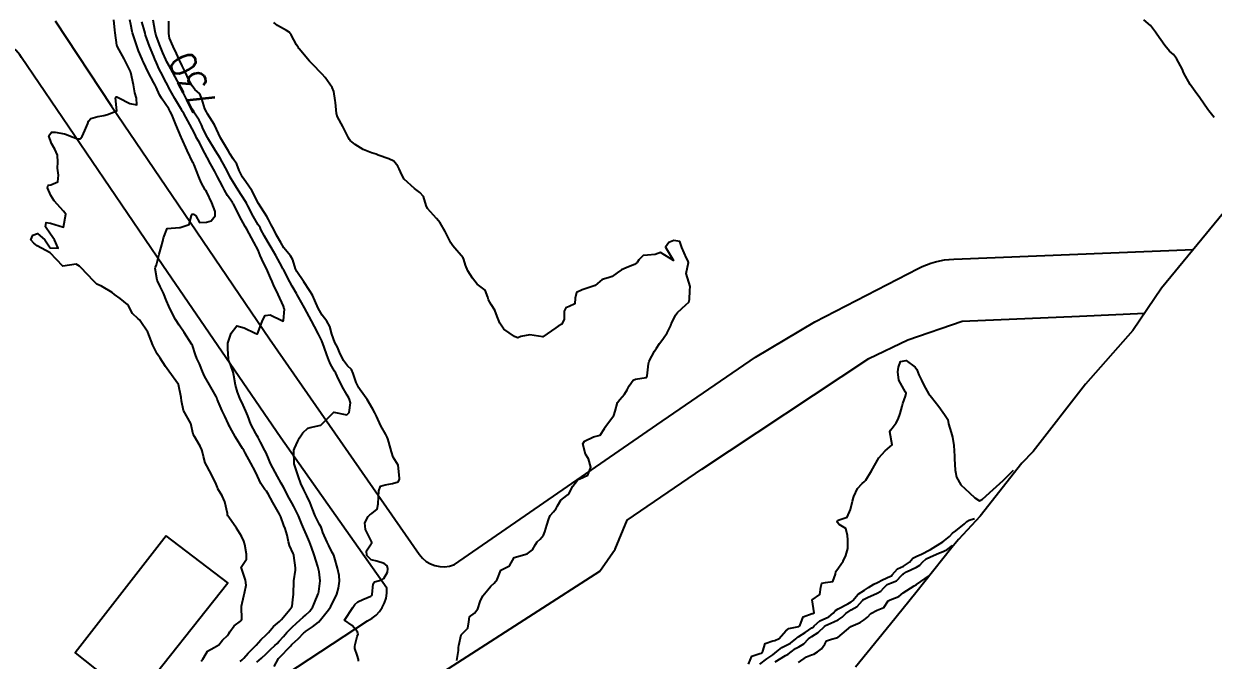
# Model space of a CAD drawing. Header units: metres. Extents: x 307586 to 320046, y 7427249 to 7434250.
# Drawn here: x 313566.3 to 313749.5, y 7432502.9 to 7432600.8 of the extents above; entities that cross this region are included whole.
import ezdxf
from ezdxf.enums import TextEntityAlignment as Align

# ---------------------------------------------------------------- set-up
doc = ezdxf.new("R2010")
doc.units = ezdxf.units.M
doc.header["$MEASUREMENT"] = 0
for name, color, linetype in [('Area', 45, 'Continuous'), ('Cotas', 45, 'Continuous'), ('Curvas de Nivel 1m', 11, 'Continuous'), ('Curvas de Nivel 5m', 15, 'Continuous'), ('Edificações', 30, 'Continuous'), ('Vias Primárias', 230, 'Continuous')]:
    doc.layers.add(name, color=color, linetype=linetype)
doc.styles.add('Style-STANDARD', font='STANDARD.shx')

msp = doc.modelspace()

# ---------------------------------------------------------------- linework, layer by layer
at = {"layer": 'Area'}
msp.add_polyline3d([(313751.08, 7432571.72, 731.84), (313741.54, 7432560.13, 731.92), (313737.13, 7432553.64, 731.78), (313729.81, 7432545.38, 731.96), (313721.76, 7432534.97, 731.87), (313720.03, 7432533.19, 731.88), (313713.59, 7432525.02, 732.41), (313710.26, 7432521.43, 732.42), (313709.24, 7432520.2, 732.47), (313703.69, 7432513.22, 733.92), (313699.76, 7432508.42, 734.98), (313694.4, 7432501.81, 735.15)], dxfattribs=at)
at = {"layer": 'Curvas de Nivel 1m', "flags": 128}
for points, elevation in [([(313593.61, 7432502.7), (313593.87, 7432503.01), (313594.01, 7432503.27), (313594.61, 7432504.28), (313595.64, 7432504.82), (313596.35, 7432505.24), (313596.92, 7432505.96), (313597.66, 7432506.66), (313597.91, 7432506.97), (313598.05, 7432507.22), (313598.71, 7432508.18), (313599.69, 7432508.86), (313599.85, 7432509.04), (313599.91, 7432509.2), (313599.84, 7432511.08), (313599.84, 7432511.2), (313600.18, 7432512.75), (313600.29, 7432513.19), (313600.53, 7432514.42), (313600.47, 7432515.19), (313599.79, 7432517.2), (313600.59, 7432518.41), (313600.63, 7432519.19), (313600.36, 7432520.66), (313600.2, 7432521.2), (313599.84, 7432521.98), (313599.04, 7432523.21), (313597.88, 7432524.88), (313597.74, 7432525.08), (313597.68, 7432525.22), (313597.66, 7432525.45), (313597.26, 7432527.23), (313596.84, 7432528.15), (313596.21, 7432529.25), (313596.13, 7432529.44), (313595.94, 7432529.95), (313595.32, 7432531.26), (313594.48, 7432532.76), (313594.25, 7432533.27), (313593.99, 7432534.22), (313593.8, 7432535.07), (313593.74, 7432535.27), (313593.49, 7432535.8), (313592.58, 7432537.29), (313592.41, 7432537.67), (313592.05, 7432539.3), (313590.89, 7432541.31), (313590.6, 7432542.81), (313590.53, 7432543.32), (313590.12, 7432545.32), (313588.63, 7432547.34), (313588.15, 7432548.1), (313587.32, 7432549.35), (313586.85, 7432550.03), (313586.19, 7432551.37), (313585.39, 7432553.38), (313584.24, 7432555.12), (313584.11, 7432555.26), (313583.93, 7432555.39), (313583.06, 7432556.21), (313582.41, 7432557.42), (313582.27, 7432557.63), (313581.15, 7432558.56), (313580.29, 7432559.17), (313579.91, 7432559.44), (313578.3, 7432560.44), (313577.58, 7432560.75), (313576.82, 7432561.48), (313576.32, 7432562.05), (313574.9, 7432563.5), (313574.35, 7432563.85), (313572.34, 7432563.54), (313570.36, 7432565.56), (313568.37, 7432566.65), (313567.84, 7432567.05), (313567.38, 7432567.59), (313567.69, 7432568.3), (313568.4, 7432568.56), (313569.56, 7432567.57), (313570.37, 7432566.36), (313571.62, 7432566.3), (313571.05, 7432567.55), (313570.4, 7432568.46), (313569.66, 7432569.57), (313569.75, 7432570.23), (313570.42, 7432570.14), (313572.41, 7432569.54), (313572.77, 7432571.53), (313572.44, 7432571.99), (313571, 7432573.55), (313570.47, 7432574.39), (313569.95, 7432575.57), (313570.04, 7432576.01), (313570.49, 7432576.04), (313571.56, 7432576.48), (313571.67, 7432577.55), (313571.49, 7432578.58), (313571.53, 7432579.55), (313571.52, 7432580.58), (313571.1, 7432581.55), (313570.57, 7432582.39), (313570.14, 7432583.56), (313570.59, 7432584.12), (313571.16, 7432584.12), (313572.59, 7432583.87), (313572.86, 7432583.81), (313573.51, 7432583.53), (313574.58, 7432583.11), (313574.97, 7432583.11), (313575.28, 7432583.5), (313575.7, 7432584.39), (313576.15, 7432585.49), (313576.28, 7432585.82), (313576.61, 7432586.24), (313577.69, 7432586.55), (313578.62, 7432586.69), (313579.22, 7432586.85), (313580.62, 7432587.44), (313580.45, 7432589.44), (313580.53, 7432589.57), (313580.65, 7432589.57), (313580.95, 7432589.44), (313582.64, 7432588.55), (313583.7, 7432588.34), (313583.68, 7432589.4), (313583.43, 7432590.18), (313583.21, 7432591.41), (313582.81, 7432593.31), (313582.76, 7432593.42), (313582.74, 7432593.46), (313582.7, 7432593.56), (313581.77, 7432595.43), (313580.74, 7432597.3), (313580.67, 7432597.44), (313580.65, 7432597.54), (313580.4, 7432599.44), (313580.35, 7432599.87), (313580.19, 7432601.45)], 726), ([(313599.61, 7432502.66), (313599.92, 7432502.9), (313600.2, 7432503.19), (313600.85, 7432503.96), (313601.64, 7432504.72), (313602.07, 7432505.17), (313602.8, 7432506.02), (313603.67, 7432506.8), (313603.85, 7432506.97), (313604.01, 7432507.15), (313604.78, 7432508.04), (313605.69, 7432508.84), (313606, 7432509.13), (313607.29, 7432510.69), (313607.59, 7432511.1), (313607.62, 7432511.2), (313607.73, 7432512.17), (313607.83, 7432513.01), (313607.84, 7432513.1), (313607.89, 7432514.97), (313607.9, 7432515.1), (313608.15, 7432516.74), (313608.15, 7432517.1), (313607.92, 7432518.99), (313607.89, 7432519.1), (313607.81, 7432519.27), (313607.22, 7432520.5), (313607.06, 7432521.11), (313606.86, 7432522.11), (313606.54, 7432523.12), (313606.36, 7432523.61), (313605.88, 7432524.91), (313605.79, 7432525.13), (313605.67, 7432525.35), (313604.64, 7432527.14), (313603.93, 7432528.46), (313603.66, 7432528.88), (313603.44, 7432529.16), (313602.82, 7432530.04), (313602.32, 7432531.17), (313601.96, 7432531.97), (313601.28, 7432533.19), (313600.4, 7432534.79), (313600.17, 7432535.2), (313600.01, 7432535.46), (313598.92, 7432537.21), (313598.05, 7432538.77), (313597.9, 7432539.07), (313597.82, 7432539.22), (313597.25, 7432540.42), (313596.88, 7432541.24), (313596.1, 7432543.07), (313596.02, 7432543.25), (313595.91, 7432543.45), (313594.89, 7432545.26), (313594.14, 7432546.6), (313593.82, 7432547.28), (313593.35, 7432548.46), (313592.98, 7432549.29), (313592.74, 7432549.86), (313592.27, 7432551.3), (313592.2, 7432551.47), (313591, 7432553.31), (313590.23, 7432554.45), (313589.67, 7432555.33), (313589.01, 7432556.58), (313588.65, 7432557.34), (313588.28, 7432558.2), (313587.81, 7432559.35), (313587.32, 7432560.37), (313586.87, 7432561.36), (313586.55, 7432563.16), (313586.58, 7432563.37), (313586.72, 7432563.74), (313587.16, 7432565.36), (313587.48, 7432566.46), (313587.7, 7432567.35), (313587.84, 7432567.9), (313588.41, 7432569.34), (313590.27, 7432569.47), (313590.41, 7432569.47), (313591.8, 7432569.93), (313592.15, 7432571.3), (313592.24, 7432571.5), (313592.44, 7432571.52), (313592.78, 7432571.29), (313593.36, 7432570.22), (313594.42, 7432570.31), (313595.17, 7432570.52), (313595.78, 7432571.26), (313595.76, 7432571.95), (313595.28, 7432573.26), (313594.48, 7432574.9), (313594.35, 7432575.14), (313594.25, 7432575.27), (313593.6, 7432576.39), (313593.28, 7432577.29), (313592.53, 7432579.13), (313592.44, 7432579.3), (313592.34, 7432579.5), (313591.48, 7432581.31), (313590.58, 7432583.25), (313590.55, 7432583.32), (313590.53, 7432583.37), (313589.74, 7432585.33), (313589.1, 7432586.85), (313588.86, 7432587.34), (313588.63, 7432587.72), (313587.53, 7432589.36), (313587.2, 7432589.91), (313586.67, 7432591.05), (313586.52, 7432591.37), (313586.32, 7432591.73), (313585.44, 7432593.38), (313584.72, 7432594.94), (313584.58, 7432595.25), (313584.52, 7432595.39), (313583.98, 7432596.65), (313583.71, 7432597.41), (313583.22, 7432598.96), (313583.07, 7432599.42), (313583.01, 7432599.65), (313582.79, 7432600.74), (313582.65, 7432601.42)], 727), ([(313602.22, 7432502.57), (313602.91, 7432503.16), (313603.63, 7432503.86), (313604.28, 7432504.5), (313604.98, 7432505.14), (313605.32, 7432505.46), (313605.65, 7432505.79), (313606.28, 7432506.5), (313606.84, 7432507.11), (313607.68, 7432507.99), (313608.25, 7432508.53), (313608.89, 7432509.09), (313609.31, 7432509.47), (313609.7, 7432509.81), (313610.35, 7432510.43), (313610.8, 7432511.07), (313611.09, 7432511.7), (313611.64, 7432513.06), (313611.67, 7432513.13), (313611.75, 7432513.43), (313611.96, 7432515.06), (313611.78, 7432516.48), (313611.63, 7432517.06), (313611.57, 7432517.28), (313611.04, 7432519.07), (313610.62, 7432520.28), (313610.31, 7432521.08), (313609.85, 7432522.16), (313609.45, 7432523.08), (313609.13, 7432523.82), (313608.59, 7432525.09), (313607.9, 7432526.51), (313607.59, 7432527.1), (313606.99, 7432528.18), (313606.49, 7432529.12), (313606.3, 7432529.48), (313605.94, 7432530.1), (313605.36, 7432531.14), (313604.65, 7432532.47), (313604.31, 7432533.15), (313603.99, 7432533.91), (313603.62, 7432534.78), (313603.43, 7432535.16), (313602.74, 7432536.45), (313602.4, 7432537.17), (313602.27, 7432537.41), (313602.04, 7432537.77), (313601.29, 7432539.19), (313600.79, 7432540.47), (313600.51, 7432541.2), (313600.09, 7432542.13), (313599.58, 7432543.21), (313599.22, 7432544.1), (313598.93, 7432545.21), (313598.65, 7432546.71), (313598.54, 7432547.22), (313598.16, 7432548.37), (313597.9, 7432548.95), (313597.81, 7432549.23), (313597.74, 7432550.78), (313597.74, 7432551.23), (313597.75, 7432551.67), (313598.22, 7432553.22), (313599.11, 7432554.34), (313600.23, 7432554.03), (313601.93, 7432553.18), (313602.22, 7432553.08), (313602.31, 7432553.09), (313602.35, 7432553.18), (313602.41, 7432553.36), (313603.06, 7432555.17), (313603.47, 7432555.94), (313604.26, 7432556.01), (313606.07, 7432555.13), (313606.24, 7432555.07), (313606.31, 7432555.13), (313606.48, 7432556.92), (313606.38, 7432557.13), (313606.35, 7432557.2), (313606.28, 7432557.38), (313605.48, 7432559.14), (313604.78, 7432560.67), (313604.56, 7432561.15), (313604.32, 7432561.72), (313603.66, 7432563.16), (313603.21, 7432564.02), (313602.72, 7432565.17), (313602.38, 7432565.99), (313601.75, 7432567.19), (313601.03, 7432568.57), (313600.67, 7432569.2), (313600.42, 7432569.63), (313599.55, 7432571.21), (313598.59, 7432573.09), (313598.52, 7432573.22), (313598.46, 7432573.3), (313597.66, 7432574.41), (313597.22, 7432575.24), (313596.97, 7432575.73), (313596.5, 7432576.62), (313596.15, 7432577.25), (313595.71, 7432578.07), (313595.06, 7432579.26), (313594.54, 7432580.22), (313594.18, 7432580.9), (313594, 7432581.28), (313593.41, 7432582.44), (313592.93, 7432583.29), (313592.81, 7432583.52), (313592.59, 7432583.98), (313591.89, 7432585.31), (313590.93, 7432587.01), (313590.74, 7432587.32), (313590.63, 7432587.51), (313589.58, 7432589.33), (313588.67, 7432590.99), (313588.54, 7432591.22), (313588.47, 7432591.34), (313588.25, 7432591.78), (313587.39, 7432593.36), (313587.16, 7432593.82), (313586.72, 7432594.81), (313586.49, 7432595.37), (313586.31, 7432595.79), (313585.68, 7432597.38), (313585.07, 7432599.08), (313584.98, 7432599.39), (313584.78, 7432600.1), (313584.51, 7432601.11)], 728), ([(313604.85, 7432501.89), (313605.54, 7432503.13), (313605.57, 7432503.18), (313605.62, 7432503.23), (313607.41, 7432505.1), (313607.52, 7432505.23), (313607.65, 7432505.35), (313608.58, 7432506.17), (313609.46, 7432507.08), (313609.57, 7432507.19), (313609.67, 7432507.27), (313610.76, 7432508), (313611.69, 7432508.74), (313612, 7432509.06), (313613.05, 7432510.38), (313613.53, 7432511.03), (313613.6, 7432511.15), (313613.72, 7432511.39), (313614.28, 7432512.48), (313614.51, 7432513.02), (313614.79, 7432513.98), (313614.94, 7432515.02), (313614.88, 7432515.92), (313614.61, 7432517.02), (313614.15, 7432518.69), (313614.03, 7432519.03), (313613.82, 7432519.47), (313613.29, 7432520.5), (313613.03, 7432521.04), (313612.38, 7432522.53), (313612.21, 7432523.05), (313612.13, 7432523.32), (313611.87, 7432523.75), (313611.19, 7432525.07), (313610.71, 7432526.26), (313610.42, 7432527.07), (313609.92, 7432528.15), (313609.44, 7432529.08), (313608.99, 7432530.04), (313608.61, 7432531.09), (313607.98, 7432532.95), (313607.96, 7432533.1), (313607.92, 7432535.02), (313607.91, 7432535.1), (313607.91, 7432535.2), (313608.01, 7432535.43), (313608.52, 7432536.6), (313608.76, 7432537.09), (313609.26, 7432537.87), (313610.05, 7432538.56), (313610.42, 7432538.71), (313612.05, 7432539.06), (313614.07, 7432541.03), (313616.07, 7432540.63), (313616.4, 7432541.01), (313616.64, 7432542.46), (313616.46, 7432543), (313616.34, 7432543.24), (313616.11, 7432543.67), (313615.34, 7432545.02), (313614.58, 7432546.59), (313614.37, 7432547.03), (313614.16, 7432547.38), (313613.54, 7432548.41), (313613.3, 7432549.04), (313612.99, 7432549.86), (313612.57, 7432551.05), (313612.21, 7432552.01), (313611.69, 7432553.07), (313611.07, 7432554.24), (313610.62, 7432555.08), (313610.25, 7432555.79), (313609.56, 7432557.09), (313608.62, 7432558.76), (313608.43, 7432559.1), (313608.3, 7432559.32), (313607.65, 7432560.45), (313607.3, 7432561.12), (313606.34, 7432562.88), (313606.2, 7432563.13), (313606.03, 7432563.45), (313605.1, 7432565.14), (313604.38, 7432566.4), (313603.93, 7432567.16), (313603.37, 7432568.13), (313602.83, 7432569.17), (313602.69, 7432569.45), (313602.42, 7432569.88), (313601.65, 7432571.19), (313600.82, 7432572.83), (313600.63, 7432573.2), (313600.47, 7432573.47), (313599.32, 7432575.21), (313598.5, 7432576.54), (313598.24, 7432576.97), (313598.1, 7432577.23), (313597.67, 7432578.08), (313597.07, 7432579.24), (313596.88, 7432579.59), (313596.54, 7432580.14), (313595.84, 7432581.26), (313594.63, 7432583.22), (313594.6, 7432583.27), (313594.58, 7432583.31), (313593.95, 7432584.63), (313593.65, 7432585.28), (313593.3, 7432585.98), (313592.62, 7432587.08), (313592.48, 7432587.3), (313592.25, 7432587.69), (313591.31, 7432589.31), (313590.67, 7432590.64), (313590.35, 7432591.32), (313589.99, 7432592.02), (313589.28, 7432593.33), (313588.71, 7432594.34), (313588.36, 7432594.98), (313588.18, 7432595.35), (313587.74, 7432596.36), (313587.32, 7432597.36), (313586.77, 7432598.86), (313586.59, 7432599.37), (313586.52, 7432599.62), (313586.21, 7432601.38)], 729), ([(313633.01, 7432502.8), (313633.23, 7432504.38), (313633.28, 7432504.8), (313633.33, 7432505.11), (313633.67, 7432506.79), (313634.67, 7432507.79), (313634.86, 7432508.78), (313634.94, 7432509.54), (313635.71, 7432510.1), (313636.23, 7432510.76), (313636.58, 7432511.91), (313636.99, 7432512.75), (313637.75, 7432513.69), (313638.26, 7432514.24), (313638.76, 7432514.73), (313639.19, 7432515.31), (313639.79, 7432516.72), (313641.1, 7432517.41), (313641.81, 7432518.7), (313643.82, 7432519.26), (313644.66, 7432519.83), (313645.1, 7432520.66), (313645.39, 7432521.11), (313645.85, 7432521.5), (313646.37, 7432522.13), (313646.57, 7432522.64), (313646.87, 7432523.64), (313647.15, 7432524.63), (313647.36, 7432525.16), (313647.9, 7432525.71), (313648.32, 7432526.21), (313648.5, 7432526.61), (313649.04, 7432527.49), (313649.93, 7432528.21), (313650.15, 7432528.38), (313650.32, 7432528.6), (313650.88, 7432529.66), (313651.56, 7432530.58), (313651.8, 7432530.74), (313651.96, 7432530.76), (313653.18, 7432531.34), (313653.63, 7432532.56), (313653.29, 7432533.85), (313652.81, 7432534.57), (313652.42, 7432536.18), (313652.65, 7432536.57), (313654.04, 7432537.26), (313655.07, 7432537.51), (313655.73, 7432538.53), (313655.83, 7432538.76), (313656.06, 7432539.04), (313657.16, 7432540.51), (313657.39, 7432541.2), (313657.72, 7432542.51), (313658.11, 7432543.01), (313658.8, 7432543.81), (313659.22, 7432544.49), (313659.52, 7432545.09), (313660.15, 7432545.96), (313660.49, 7432546.13), (313662.15, 7432546.36), (313662.22, 7432546.39), (313662.26, 7432546.46), (313662.32, 7432546.62), (313662.51, 7432548.46), (313662.63, 7432548.91), (313663.45, 7432550.44), (313663.75, 7432550.89), (313664.21, 7432551.6), (313664.55, 7432552.09), (313664.83, 7432552.42), (313665.39, 7432553.26), (313665.93, 7432554.41), (313666.02, 7432554.64), (313666.25, 7432555.08), (313666.68, 7432555.99), (313666.96, 7432556.4), (313668.28, 7432557.56), (313668.71, 7432557.96), (313668.81, 7432558.37), (313668.89, 7432559.79), (313668.92, 7432560.37), (313668.34, 7432562.38), (313668.67, 7432564.07), (313668.58, 7432564.38), (313668.37, 7432564.73), (313667.65, 7432566.39), (313667.32, 7432567.32), (313666.4, 7432567.48), (313665.64, 7432567.18), (313665.11, 7432566.42), (313666.36, 7432564.41), (313664.38, 7432565.62), (313663.52, 7432565.3), (313662.37, 7432565.23), (313661.68, 7432565.16), (313661.01, 7432564.47), (313660.75, 7432564.09), (313660.36, 7432563.8), (313659.45, 7432563.4), (313658.35, 7432562.94), (313657.69, 7432562.51), (313656.94, 7432561.91), (313656.33, 7432561.73), (313655.38, 7432561.49), (313654.31, 7432560.55), (313652.31, 7432559.88), (313651.45, 7432559.44), (313651.23, 7432558.59), (313651.15, 7432557.73), (313650.28, 7432557.29), (313649.76, 7432557.13), (313649.51, 7432556.61), (313649.51, 7432555.35), (313649.16, 7432554.61), (313648.6, 7432554.26), (313648.24, 7432554.05), (313646.22, 7432552.65), (313644.23, 7432552.97), (313642.85, 7432552.69), (313642.4, 7432552.51), (313642.22, 7432552.55), (313641.89, 7432552.7), (313640.23, 7432553.84), (313639.64, 7432554.73), (313639.21, 7432555.78), (313638.85, 7432556.73), (313638.28, 7432557.62), (313637.87, 7432558.33), (313637.75, 7432558.75), (313637.37, 7432559.82), (313636.31, 7432560.6), (313636.13, 7432560.77), (313635.42, 7432561.69), (313634.69, 7432562.79), (313634.35, 7432563.68), (313634.09, 7432564.52), (313633.95, 7432564.8), (313632.39, 7432566.64), (313632.27, 7432566.82), (313632.09, 7432567.13), (313631.22, 7432568.83), (313630.43, 7432570.17), (313629.89, 7432570.85), (313628.46, 7432572.39), (313628.27, 7432572.86), (313627.85, 7432574.24), (313627.32, 7432574.88), (313626.49, 7432575.46), (313624.87, 7432576.91), (313624.52, 7432577.59), (313624.13, 7432578.52), (313623.93, 7432578.92), (313623.31, 7432579.7), (313622.54, 7432580.05), (313620.89, 7432580.62), (313620.55, 7432580.74), (313619.85, 7432580.97), (313618.56, 7432581.46), (313617.33, 7432582.24), (313616.58, 7432582.88), (313616.48, 7432583.01), (313616.25, 7432583.35), (313615.45, 7432585.02), (313614.63, 7432586.51), (313614.49, 7432587.03), (313614.31, 7432588.7), (313614.27, 7432589.04), (313614.04, 7432590.41), (313613.78, 7432591.04), (313612.7, 7432592.57), (313612.28, 7432593.06), (313610.72, 7432594.67), (313610.33, 7432595.08), (313608.74, 7432596.95), (313608.68, 7432597.04), (313608.63, 7432597.1), (313608.29, 7432597.57), (313607.49, 7432599.12), (313607.2, 7432599.55), (313606.78, 7432599.79), (313605.36, 7432600.57), (313604.79, 7432601.01)], 731), ([(313749.62, 7432586.39), (313748.83, 7432587.43), (313748.66, 7432587.64), (313747.41, 7432589.44), (313746.69, 7432590.38), (313745.92, 7432591.46), (313744.95, 7432593.23), (313744.86, 7432593.47), (313744.73, 7432593.78), (313743.84, 7432595.48), (313743.35, 7432596.08), (313742.76, 7432596.61), (313742.03, 7432597.51), (313740.8, 7432599.23), (313740.59, 7432599.52), (313739.83, 7432600.55), (313738.82, 7432601.44)], 732), ([(313677.92, 7432502.26), (313678.41, 7432503.47), (313679.64, 7432503.88), (313679.9, 7432503.97), (313680.11, 7432504.24), (313680.48, 7432505.42), (313681.67, 7432505.85), (313681.96, 7432505.92), (313682.66, 7432506.21), (313683.69, 7432507.41), (313684.13, 7432507.75), (313685.69, 7432508.07), (313685.83, 7432508.17), (313686.35, 7432509.53), (313687.72, 7432510.04), (313687.81, 7432510.05), (313688.01, 7432510.14), (313687.74, 7432512.14), (313688.92, 7432512.96), (313689.06, 7432514.13), (313689.19, 7432514.71), (313689.77, 7432514.82), (313690.9, 7432514.98), (313691.3, 7432516.1), (313691.37, 7432516.53), (313691.8, 7432517.1), (313692.5, 7432518.09), (313692.92, 7432518.99), (313693.19, 7432520.08), (313693.19, 7432521.41), (313693.17, 7432522.08), (313692.92, 7432523.13), (313691.88, 7432523.75), (313691.59, 7432524.1), (313691.61, 7432524.38), (313691.89, 7432524.49), (313693.09, 7432524.88), (313693.62, 7432526.07), (313693.93, 7432527.36), (313694.09, 7432527.91), (313694.14, 7432528.07), (313694.71, 7432529.31), (313695.43, 7432530.06), (313695.72, 7432530.3), (313695.97, 7432530.6), (313696.87, 7432532.04), (313698, 7432534.02), (313698.95, 7432535.08), (313700.03, 7432536), (313699.66, 7432538), (313699.77, 7432538.29), (313700.06, 7432538.59), (313700.68, 7432539.39), (313700.97, 7432539.99), (313701.26, 7432540.82), (313701.58, 7432541.99), (313701.7, 7432542.39), (313702.12, 7432543.49), (313702.18, 7432543.98), (313702.12, 7432544.1), (313701.07, 7432545.99), (313700.9, 7432547.26), (313701, 7432547.99), (313701.35, 7432548.82), (313702.19, 7432549), (313703.58, 7432547.96), (313703.82, 7432547.6), (313704.16, 7432546.8), (313704.55, 7432545.95), (313704.97, 7432545.12), (313705.66, 7432543.93), (313706.12, 7432543.33), (313707.25, 7432541.92), (313708.09, 7432540.7), (313708.43, 7432540.25), (313708.59, 7432539.9), (313708.71, 7432539.26), (313709.15, 7432537.89), (313709.35, 7432537.19), (313709.52, 7432535.89), (313709.62, 7432534.27), (313709.65, 7432533.88), (313709.77, 7432532.1), (313709.79, 7432531.88), (313709.97, 7432531.03), (313710.62, 7432529.87), (313711.94, 7432528.63), (313712.78, 7432527.85), (313713.51, 7432527.41), (313713.93, 7432527.66), (313715.61, 7432529.12), (313717.14, 7432530.55), (313718.75, 7432532.13)], 732), ([(313679.66, 7432502.24), (313680.76, 7432503.1), (313681.64, 7432503.7), (313682.29, 7432504.21), (313683.04, 7432504.81), (313683.66, 7432505.11), (313684.37, 7432505.48), (313685.23, 7432506.17), (313685.46, 7432506.39), (313685.68, 7432506.53), (313686.66, 7432507.14), (313687.69, 7432507.85), (313687.86, 7432507.97), (313688.03, 7432508.14), (313688.88, 7432508.95), (313689.71, 7432509.28), (313690.31, 7432509.52), (313690.95, 7432510.11), (313691.31, 7432510.52), (313691.73, 7432510.76), (313693.2, 7432511.54), (313693.74, 7432511.87), (313693.86, 7432511.95), (313693.97, 7432512.07), (313694.79, 7432513.02), (313695.76, 7432513.65), (313696.41, 7432514.04), (313697.22, 7432514.58), (313697.78, 7432514.83), (313698.57, 7432515.23), (313699.79, 7432515.79), (313699.93, 7432515.86), (313700.06, 7432516), (313700.87, 7432516.92), (313701.81, 7432517.36), (313702.71, 7432517.97), (313703.23, 7432518.55), (313703.83, 7432518.88), (313704.56, 7432519.21), (313705.84, 7432519.87), (313705.97, 7432519.93), (313707.85, 7432521.07), (313708.87, 7432521.89), (313709.35, 7432522.4), (313709.87, 7432522.77), (313711.17, 7432523.87), (313711.52, 7432524.23), (313711.89, 7432524.42), (313712.74, 7432524.7)], 733), ([(313682.03, 7432502.61), (313683.64, 7432503.57), (313684.02, 7432503.81), (313684.48, 7432504.18), (313685.15, 7432504.67), (313685.65, 7432504.94), (313686.43, 7432505.39), (313687.17, 7432506.15), (313687.68, 7432506.54), (313688.66, 7432507.15), (313689.66, 7432508.12), (313689.68, 7432508.14), (313689.69, 7432508.14), (313691.05, 7432508.76), (313691.71, 7432509.08), (313692.34, 7432509.47), (313692.93, 7432510.08), (313693.73, 7432510.64), (313694.65, 7432511.14), (313695.49, 7432512.05), (313695.6, 7432512.19), (313695.75, 7432512.28), (313696.22, 7432512.51), (313697.75, 7432513.16), (313698.3, 7432513.47), (313698.75, 7432514.01), (313699.27, 7432514.5), (313699.77, 7432514.71), (313700.69, 7432515.08), (313701.55, 7432515.98), (313701.67, 7432516.11), (313701.79, 7432516.18), (313702.27, 7432516.45), (313703.81, 7432517.2), (313704.28, 7432517.47), (313704.72, 7432517.94), (313705.3, 7432518.45), (313705.83, 7432518.74), (313707.32, 7432519.39), (313707.62, 7432519.48), (313708.47, 7432519.84), (313709.33, 7432520.54)], 734)]:
    msp.add_lwpolyline(points, dxfattribs=dict(at, elevation=elevation))
at = {"layer": 'Curvas de Nivel 5m', "flags": 128}
for points, elevation in [([(313617.86, 7432502.74), (313617.83, 7432502.98), (313617.63, 7432503.65), (313617.31, 7432504.66), (313617.3, 7432504.99), (313617.34, 7432505.29), (313617.67, 7432506.49), (313617.78, 7432506.87), (313617.77, 7432506.98), (313617.68, 7432507.21), (313616.88, 7432508.19), (313615.69, 7432509.01), (313617, 7432510.99), (313617.29, 7432511.42), (313617.73, 7432511.85), (313618.52, 7432512.19), (313619.74, 7432512.72), (313619.88, 7432512.82), (313619.95, 7432512.96), (313620.1, 7432514.61), (313620.34, 7432514.95), (313621.47, 7432515.24), (313621.77, 7432515.43), (313622.31, 7432516.41), (313622.37, 7432516.93), (313622.26, 7432517.39), (313621.8, 7432517.74), (313620.66, 7432518.1), (313619.81, 7432518.31), (313619.12, 7432518.97), (313619.08, 7432519.71), (313619.83, 7432520.76), (313619.91, 7432520.88), (313619.92, 7432520.96), (313619.84, 7432521.14), (313618.93, 7432522.97), (313618.85, 7432523.99), (313619.32, 7432524.97), (313619.59, 7432525.26), (313619.89, 7432525.43), (313620.71, 7432526.14), (313620.86, 7432526.95), (313620.91, 7432527.97), (313620.99, 7432528.95), (313621.25, 7432529.64), (313621.94, 7432529.85), (313623.08, 7432530.06), (313623.95, 7432530.31), (313624.17, 7432530.69), (313624.18, 7432530.91), (313623.98, 7432532.91), (313623.2, 7432534.13), (313622.95, 7432534.93), (313622.53, 7432536.42), (313622.38, 7432536.93), (313622.29, 7432537.19), (313622.04, 7432537.6), (313621.27, 7432538.95), (313620.61, 7432540.41), (313620.37, 7432540.96), (313620.08, 7432541.49), (313619.17, 7432542.97), (313618.12, 7432544.49), (313617.93, 7432544.79), (313617.82, 7432544.98), (313617.52, 7432545.6), (313617.05, 7432547), (313616.77, 7432547.61), (313616.16, 7432548.19), (313615.56, 7432549.02), (313614.94, 7432550.27), (313614.6, 7432551.03), (313614.2, 7432551.79), (313613.77, 7432553.04), (313613.44, 7432554.25), (313612.96, 7432555.05), (313612.26, 7432555.96), (313611.64, 7432557.07), (313611.11, 7432558.25), (313610.75, 7432559.08), (313610.3, 7432559.79), (313609.43, 7432561.09), (313608.34, 7432562.69), (313608.14, 7432563.1), (313607.73, 7432564.48), (313607.37, 7432565.11), (313606.38, 7432566.36), (313605.89, 7432567.14), (313605.23, 7432568.31), (313604.82, 7432569.15), (313604.42, 7432569.87), (313604, 7432570.72), (313603.75, 7432571.16), (313602.46, 7432573.18), (313601.44, 7432575.19), (313600.5, 7432576.49), (313600.01, 7432577.2), (313599.49, 7432578.24), (313599.1, 7432579.21), (313598.54, 7432580.04), (313598.1, 7432580.78), (313597.84, 7432581.23), (313596.58, 7432583.25), (313595.66, 7432585.26), (313594.62, 7432586.96), (313594.51, 7432587.16), (313594.44, 7432587.27), (313594.17, 7432587.73), (313593.72, 7432589.28), (313593.41, 7432590.04), (313592.67, 7432590.69), (313592.22, 7432591.3), (313591.69, 7432592.31), (313591.22, 7432593.31), (313590.71, 7432594.38), (313590.26, 7432595.32), (313589.82, 7432596.24), (313589.31, 7432597.33), (313588.76, 7432598.61), (313588.64, 7432599.34), (313588.67, 7432601.22)], 730), ([(313685.63, 7432502.53), (313686.87, 7432503.38), (313687.64, 7432503.67), (313687.96, 7432503.81), (313688.54, 7432504.13), (313689.16, 7432504.62), (313689.66, 7432505.35), (313689.94, 7432505.85), (313690.71, 7432506.11), (313691.48, 7432506.29), (313691.68, 7432506.37), (313693.69, 7432508.07), (313695.09, 7432508.67), (313695.71, 7432509.09), (313696.25, 7432509.51), (313696.76, 7432510.03), (313697.73, 7432510.59), (313698.74, 7432511), (313699.44, 7432512), (313699.63, 7432512.11), (313699.74, 7432512.16), (313701.06, 7432512.68), (313701.76, 7432513.23), (313702.86, 7432513.96), (313703.43, 7432514.29), (313703.77, 7432514.53), (313705.79, 7432515.93), (313705.79, 7432515.93)], 735)]:
    msp.add_lwpolyline(points, dxfattribs=dict(at, elevation=elevation))
at = {"layer": 'Edificações'}
msp.add_lwpolyline([(313588.24, 7432522.01), (313574.21, 7432503.99), (313583.4, 7432496.7), (313597.72, 7432514.75), (313588.24, 7432522.01)], close=True, dxfattribs=at)
at = {"layer": 'Vias Primárias'}
for points in [[(313571.16, 7432601.28), (313579.8, 7432588.17), (313604.13, 7432552.32), (313627.19, 7432519.18, 0.352024), (313632.63, 7432517.58), (313663.79, 7432539.08), (313678.97, 7432549.51), (313688.12, 7432554.97), (313704.03, 7432563.16, -0.108252), (313709.52, 7432564.62), (313746.45, 7432566.1)], [(313571.16, 7432601.28), (313579.8, 7432588.17), (313604.13, 7432552.32), (313627.19, 7432519.18, 0.352024), (313632.63, 7432517.58), (313663.79, 7432539.08), (313678.97, 7432549.51), (313688.12, 7432554.97), (313704.03, 7432563.16, -0.108252), (313709.52, 7432564.62), (313746.45, 7432566.1)], [(313578.07, 7432460.25), (313578.29, 7432461.69, -0.152822), (313581.4, 7432468.07), (313624.36, 7432496.89), (313655.03, 7432516.55), (313657.39, 7432519.95), (313659.22, 7432524.4), (313670.74, 7432532.25), (313696.43, 7432549.29), (313702.45, 7432552.17), (313710.82, 7432555.05), (313728.89, 7432555.83), (313738.93, 7432556.29)], [(313578.07, 7432460.25), (313578.29, 7432461.69, -0.152822), (313581.4, 7432468.07), (313624.36, 7432496.89), (313655.03, 7432516.55), (313657.39, 7432519.95), (313659.22, 7432524.4), (313670.74, 7432532.25), (313696.43, 7432549.29), (313702.45, 7432552.17), (313710.82, 7432555.05), (313728.89, 7432555.83), (313738.93, 7432556.29)]]:
    msp.add_lwpolyline(points, format="xyb", dxfattribs=at)
msp.add_lwpolyline([(313528.74, 7432532.11), (313548.53, 7432500.54), (313559.83, 7432485.6, 0.035423), (313565, 7432478.39, 0.477109), (313572.69, 7432478.35), (313619.26, 7432508.93, 0.312102), (313622.21, 7432513.98), (313605.91, 7432537.1), (313587.72, 7432563.62), (313565.93, 7432595.62, 0.381997), (313559.5, 7432597.88), (313546.88, 7432582.46), (313528.43, 7432561.47), (313522.18, 7432552.54, 0.2147), (313519.82, 7432544.76)], format="xyb", close=True, dxfattribs=at)
msp.add_lwpolyline([(313528.74, 7432532.11), (313548.53, 7432500.54), (313559.83, 7432485.6, 0.035423), (313565, 7432478.39, 0.477109), (313572.69, 7432478.35), (313619.26, 7432508.93, 0.312102), (313622.21, 7432513.98), (313605.91, 7432537.1), (313587.72, 7432563.62), (313565.93, 7432595.62, 0.381997), (313559.5, 7432597.88), (313546.88, 7432582.46), (313528.43, 7432561.47), (313522.18, 7432552.54, 0.2147), (313519.82, 7432544.76)], format="xyb", close=True, dxfattribs=at)

# ---------------------------------------------------------------- texts
at = {"layer": 'Cotas', "style": 'Style-STANDARD'}
msp.add_text('730', height=4, rotation=116.9082, dxfattribs=at).set_placement((313592.31, 7432591.81, 730), align=Align.MIDDLE_CENTER)

doc.saveas('drawing.dxf')
